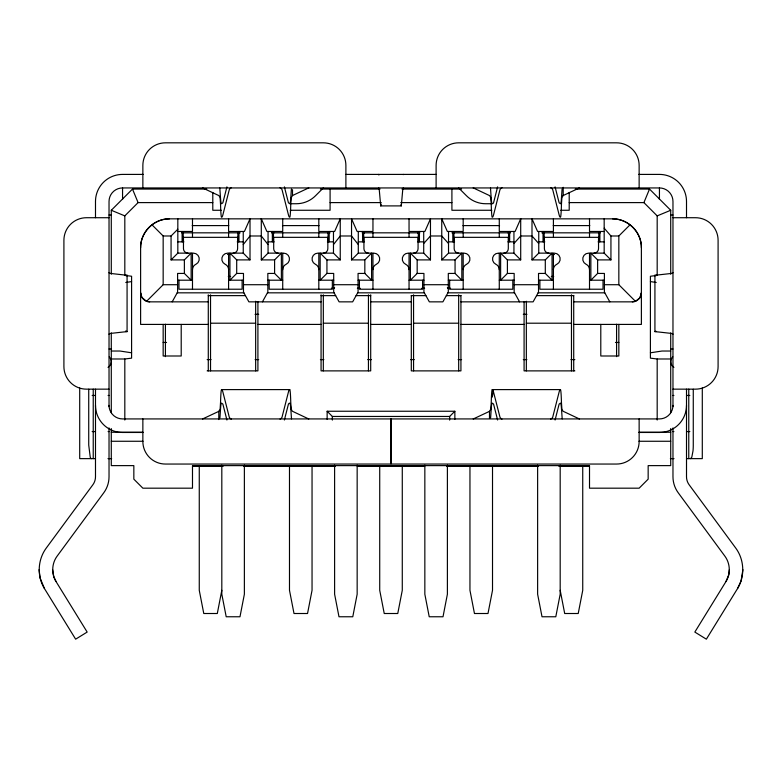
<?xml version="1.0" encoding="UTF-8"?>
<svg xmlns="http://www.w3.org/2000/svg" width="782" height="782" viewBox="0 0 782 782"><rect width="100%" height="100%" fill="white"/><g stroke="black" fill="none" stroke-linecap="round" stroke-linejoin="round"><path stroke-width="1.17" d="M261.296 218.843L261.296 259.898L274.599 259.898L281.373 253.133L281.373 280.2L274.599 273.436L274.599 259.898M441.752 218.843L441.752 259.898L455.065 259.898L461.83 253.133L461.83 280.2L455.065 273.436L448.301 273.436L448.301 292.087L442.886 301.852L429.347 301.852L423.932 292.087L423.932 273.436L417.168 273.436L410.403 280.2L410.403 253.133L417.168 259.898L417.168 273.436M218.784 419.572L218.823 411.342L220.113 409.103L220.563 402.075A22.59 1.144 -90 0 1 221.589 389.612L289.721 389.602A22.59 1.144 90 0 1 290.748 402.075L291.197 409.103L292.321 411.215L308.616 418.908A14.408 3.548 90 0 0 308.822 418.927M280.034 187.739A9.022 4.037 0 0 1 282.077 189.87L288.441 214.884A22.883 2.884 90 0 0 289.721 217.269A22.59 1.144 -90 0 0 290.748 204.796L291.197 197.768L292.488 195.529L292.517 189.655M489.483 418.399L489.512 411.342L490.803 409.103L491.252 402.075A22.59 1.144 -90 0 1 492.279 389.612L560.411 389.602A22.59 1.144 -90 0 1 561.437 402.075L561.887 409.103L563.011 411.215L579.306 418.908A14.399 3.548 -90 0 0 579.511 418.927M550.723 187.739A9.022 4.037 0 0 1 552.766 189.87L559.13 214.884A22.883 2.884 90 0 0 560.411 217.269A22.59 1.144 -90 0 0 561.437 204.796L561.887 197.768L563.177 195.529L563.216 187.299M208.286 324.413L140.613 324.413L140.613 247.718C140.349 232.371 154.103 218.54 169.479 218.843L612.521 218.843C627.897 218.579 641.69 232.313 641.387 247.718L641.387 324.413L573.714 324.413M672.97 427.95L672.97 476.746A27.067 27.067 0 0 0 678.238 492.797L724.973 556.276C730.271 563.548 730.769 573.802 726.009 581.485L694.836 632.071L706.361 639.177L737.534 588.582C745.08 576.334 744.347 559.863 735.872 548.25L689.138 484.772A13.538 13.538 0 0 1 686.508 476.746L686.508 389.153M742.9 569.648L741.072 580.958L737.534 588.582M109.03 427.95L109.03 476.746A27.067 27.067 0 0 1 103.762 492.797L57.027 556.276C51.729 563.529 51.27 573.822 55.991 581.485L87.164 632.071L75.639 639.177L44.466 588.582C36.862 576.295 37.644 559.892 46.128 548.25L92.862 484.772A13.538 13.538 0 0 0 95.492 476.746L95.492 389.153M729.362 569.648L728.736 574.907L726.009 581.485M492.279 397.129L493.227 390.863L492.279 389.602M378.605 187.944A13.646 1.349 -90 0 1 379.241 189.557L380.707 205.901L401.293 205.901L402.759 189.557A13.656 1.349 90 0 1 403.395 187.944M221.814 590.293L217.308 613.508L203.77 613.508L199.263 590.293L199.263 465.701M226.917 186.859L222.87 202.782L221.589 203.731A9.091 1.144 90 0 1 220.563 198.745L219.801 187.973M284.384 420.012L288.441 404.089A9.863 2.991 -90 0 1 289.721 403.141A9.091 1.144 90 0 1 290.748 408.126L291.51 418.898M497.616 186.859L493.559 202.782A9.863 2.991 -90 0 1 492.279 203.731A9.091 1.144 90 0 1 491.252 198.745L490.49 187.973M555.083 420.012L559.13 404.089L560.411 403.141A9.091 1.144 90 0 1 561.437 408.126L562.199 418.898M569.208 202.606L643.909 202.606L649.51 189.068L670.712 210.27L670.712 274.199M340.219 218.843L334.647 231.472L318.812 231.472L318.812 218.843M520.685 218.843L515.113 231.472L499.278 231.472L499.278 218.843M172.187 301.852L177.602 292.087L177.602 273.436L184.376 273.436L191.14 280.2L191.14 253.133L184.376 259.898L171.062 259.898L171.062 235.988L177.827 229.224M262.42 301.852L267.835 292.087L267.835 273.436L274.599 273.436M243.251 244.551L250.015 235.988L250.015 218.843L244.414 231.472L228.588 231.472L228.588 218.843M333.474 244.551L340.248 235.988L351.529 235.988L358.293 244.551M423.707 243.505L430.471 235.988L441.752 235.988L448.526 243.505M513.94 243.505L520.704 235.988L531.985 235.988L538.749 243.505M111.288 274.199L111.288 210.27L132.49 189.068L206.712 189.068M111.288 358.987L124.817 358.987L131.591 358.146L131.591 276.251L124.817 275.401L124.817 215.881L138.091 202.606L212.792 202.606M171.062 259.898L177.827 253.133L193.398 253.133A5.865 5.865 0 0 1 195.871 264.316A5.865 5.865 0 0 0 192.489 269.624M208.286 301.852L149.636 301.852C144.797 301.93 140.594 297.649 140.613 292.83L141.865 297.424L146.566 301.314L163.164 284.716L177.602 284.716M236.702 273.436L229.937 280.2L229.937 253.133L236.702 259.898L236.702 273.436L243.476 273.436L243.476 292.087L248.891 301.852L321.07 301.852M323.328 187.944L315.469 195.803A27.067 27.067 0 0 1 296.319 203.731L290.259 203.731M261.296 259.898L268.06 253.133L283.622 253.133A5.865 5.865 0 0 1 286.104 264.316A5.865 5.865 0 0 0 282.722 269.624M364.832 273.436L364.832 259.898L371.597 253.133L371.597 280.2L364.832 273.436L358.068 273.436L358.068 292.087L352.653 301.852L339.114 301.852L333.699 292.087L333.699 273.436L326.935 273.436L320.17 280.2L320.17 253.133L326.935 259.898L340.248 259.898L340.248 218.843M364.832 259.898L351.529 259.898L358.293 253.133L358.293 231.472M441.752 259.898L448.526 253.133L448.526 231.472M507.401 273.436L500.627 280.2L500.627 253.133L507.401 259.898L507.401 273.436L514.165 273.436L514.165 292.087L519.58 301.852M553.412 218.843L553.412 231.472L537.586 231.472L532.004 218.843L531.985 259.898L538.749 253.133L554.321 253.133A5.865 5.865 0 0 1 556.804 264.316A5.865 5.865 0 0 0 553.412 269.624M545.298 259.898L552.063 253.133L552.063 280.2L545.298 273.436L545.298 259.898L531.985 259.898M573.714 301.852L632.364 301.852C637.203 301.93 641.396 297.649 641.387 292.83L639.872 297.844L635.434 301.314L618.836 284.716L618.836 235.988L630.048 224.776M449.65 420.09L449.65 416.454L454.86 411.244L327.14 411.244L327.14 419.406M609.813 301.852L604.398 292.087L604.398 273.436L597.624 273.436L590.86 280.2L590.86 253.133L597.624 259.898L610.938 259.898L610.938 235.988L604.173 228.178M690.565 458.633L691.806 457.138L693.008 450.921A13.304 2.61 90 0 0 693.272 445.095L693.272 389.221M670.712 358.987L657.183 358.987L650.409 358.146L650.409 276.251L657.183 275.401L657.183 215.881L670.712 210.27M292.488 195.529L308.616 187.963A14.389 3.548 -89.8 0 1 308.822 187.944M563.177 195.529L579.306 187.963A14.389 3.548 89.8 0 1 579.511 187.944M218.823 411.342L202.694 418.908A14.389 3.548 89.8 0 1 202.489 418.927M489.512 411.342L473.384 418.908A14.389 3.548 -89.8 0 1 473.178 418.927M635.434 301.314L632.364 301.852M125.785 282.478L131.591 281.588M650.409 352.799L662.012 351.03L670.712 351.03M143.302 174.406L122.559 174.406A27.067 27.067 0 0 0 95.492 201.473L95.492 217.719M345.849 174.406L436.151 174.406M638.698 174.406L659.441 174.406A27.067 27.067 0 0 1 686.508 201.473L686.508 217.719M109.03 406.601L109.03 201.473A13.538 13.538 0 0 1 122.559 187.944L659.441 187.944A13.538 13.538 0 0 1 672.97 201.473L672.97 406.601M320.425 189.068L380.032 189.068M401.968 189.068L461.576 189.068M575.288 189.068L649.51 189.068M330.092 202.606L381.254 202.606M400.746 202.606L451.908 202.606M491.741 203.731L485.681 203.731A27.067 27.067 0 0 1 466.531 195.803L458.672 187.944M221.257 210.27L212.792 210.27L212.792 192.45M290.19 210.27L330.092 210.27L330.092 189.068M491.81 210.27L451.908 210.27L451.908 189.068M560.743 210.27L569.208 210.27L569.208 192.45M109.03 215.011L111.288 215.011M670.712 215.011L672.97 215.011M109.03 217.719L86.47 217.719A22.561 22.561 0 0 0 63.909 240.27L63.909 366.602A22.561 22.561 0 0 0 86.47 389.153L109.03 389.153M672.97 217.719L695.53 217.719A22.561 22.561 0 0 1 718.091 240.27L718.091 366.602A22.561 22.561 0 0 1 695.53 389.153L672.97 389.153M192.196 225.597L228.794 225.597M282.458 225.597L319.046 225.597M462.954 225.597L499.542 225.597M553.206 225.597L589.804 225.597M177.827 231.472L192.489 231.472L192.489 218.843M604.173 231.472L589.511 231.472L589.511 218.843M181.668 232.831L240.182 232.831M271.442 232.831L330.092 232.831M362.125 232.831L419.875 232.831M451.908 232.831L510.558 232.831M541.818 232.831L600.332 232.831M151.952 224.776L163.164 235.988L171.062 235.988M610.938 235.988L618.836 235.988M177.827 241.853L183.878 241.853M237.2 241.853L243.251 241.853M268.06 241.853L274.111 241.853M327.423 241.853L333.474 241.853M358.293 241.853L364.344 241.853M417.656 241.853L423.707 241.853M448.526 241.853L454.577 241.853M507.889 241.853L513.94 241.853M538.749 241.853L544.8 241.853M598.122 241.853L604.173 241.853M268.06 244.551L261.296 235.988L250.015 235.988L250.015 259.898L243.251 253.133L227.679 253.133A5.865 5.865 0 0 0 225.196 264.316A5.865 5.865 0 0 1 228.588 269.624M340.248 259.898L333.474 253.133L317.912 253.133A5.865 5.865 0 0 0 315.429 264.316A5.865 5.865 0 0 1 318.812 269.624M358.293 253.133L373.855 253.133A5.865 5.865 0 0 1 376.338 264.316A5.865 5.865 0 0 0 372.955 269.624M417.168 259.898L430.471 259.898L423.707 253.133L408.145 253.133A5.865 5.865 0 0 0 405.663 264.316A5.865 5.865 0 0 1 409.045 269.624M448.526 253.133L464.088 253.133A5.865 5.865 0 0 1 466.571 264.316A5.865 5.865 0 0 0 463.188 269.624M507.401 259.898L520.704 259.898L513.94 253.133L498.378 253.133A5.865 5.865 0 0 0 495.896 264.316A5.865 5.865 0 0 1 499.278 269.624M610.938 259.898L604.173 253.133L588.602 253.133A5.865 5.865 0 0 0 586.129 264.316A5.865 5.865 0 0 1 589.511 269.624M227.533 254.482L230.074 254.482M551.926 254.482L554.467 254.482M236.702 259.898L250.015 259.898M545.298 273.436L538.524 273.436L538.524 292.087L533.109 301.852L460.93 301.852M228.285 276.457L230.69 276.457M551.31 276.457L553.715 276.457M177.602 280.2L192.489 280.2M228.588 280.2L243.476 280.2M267.835 280.2L282.722 280.2M318.812 280.2L333.699 280.2M358.068 280.2L372.955 280.2M409.045 280.2L423.932 280.2M448.301 280.2L463.188 280.2M499.278 280.2L514.165 280.2M538.524 280.2L553.412 280.2M589.511 280.2L604.398 280.2M243.476 284.716L267.835 284.716M333.699 284.716L358.068 284.716M423.932 284.716L448.301 284.716M514.165 284.716L538.524 284.716M604.398 284.716L618.836 284.716M332.35 287.727L334.608 287.727M358.254 287.727L359.417 287.727M422.583 287.727L423.746 287.727M447.392 287.727L449.65 287.727M331.402 288.323L334.383 288.323M357.384 288.323L360.365 288.323M421.635 288.323L424.616 288.323M447.617 288.323L450.598 288.323M177.191 292.83L243.886 292.83M267.424 292.83L334.119 292.83M357.657 292.83L424.343 292.83M447.881 292.83L514.576 292.83M538.114 292.83L604.809 292.83M208.286 295.625L245.431 295.625M321.07 295.625L335.664 295.625M356.103 295.625L370.697 295.625M411.303 295.625L425.897 295.625M446.336 295.625L460.93 295.625M536.569 295.625L573.714 295.625M370.697 301.852L411.303 301.852M255.049 314.315L258.686 314.315M523.314 314.315L526.951 314.315M210.534 323.201L255.655 323.201M323.328 323.201L368.439 323.201M413.561 323.201L458.672 323.201M526.345 323.201L571.466 323.201M257.913 324.413L321.07 324.413M370.697 324.413L411.303 324.413M460.93 324.413L524.087 324.413M163.164 342.457L166.546 342.457M615.454 342.457L618.836 342.457M109.03 349.007L111.533 349.007M670.555 349.007L672.97 349.007M111.288 351.03L119.988 351.03L131.591 352.799M207.152 359.603L211.072 359.603M255.127 359.603L258.705 359.603M320.415 359.603L323.856 359.603M367.716 359.603L371.499 359.603M410.501 359.603L414.284 359.603M458.144 359.603L461.585 359.603M523.295 359.603L526.873 359.603M570.928 359.603L574.848 359.603M207.152 370.883L257.913 370.883L257.913 301.852M574.848 370.883L524.087 370.883L524.087 301.539M92.168 395.467L95.492 395.467M108.092 395.467L109.03 395.467M672.97 395.467L673.908 395.467M686.508 395.467L689.832 395.467M327.14 411.244L332.35 416.454L449.65 416.454M92.168 431.566L95.492 431.566M108.092 431.566L109.03 431.566M672.97 431.566L673.908 431.566M686.508 431.566L689.832 431.566M111.288 432.241L143.038 432.241M638.962 432.241L670.712 432.241M142.862 432.466L122.559 432.466A27.067 27.067 0 0 1 95.492 405.399M639.138 432.466L659.441 432.466A27.067 27.067 0 0 0 686.508 405.399M111.288 441.263L143.038 441.263M638.962 441.263L670.712 441.263M95.414 458.633L79.705 458.633L79.705 388.009M107.984 458.633L111.64 458.633M670.36 458.633L674.016 458.633M686.586 458.633L702.295 458.633L702.295 388.009M192.489 466.346L223.036 466.346M243.798 466.346L335.419 466.346M357.403 466.346L424.597 466.346M446.581 466.346L538.202 466.346M558.964 466.346L589.511 466.346M149.636 301.852L146.566 301.314M650.409 281.588L656.215 282.478M111.288 210.27L124.817 215.881M643.909 202.606L657.183 215.881M44.466 588.582L40.097 578.025L39.1 569.648M55.991 581.485L53.763 576.666L52.638 569.648M441.781 218.843L447.353 231.472L463.188 231.472L463.188 218.843M261.315 218.843L266.887 231.472L282.722 231.472L282.722 218.843M132.49 189.068L138.091 202.606M493.227 390.863L499.923 417.002A9.022 4.037 0 0 0 501.966 419.132M555.083 186.859L559.13 202.782L560.411 203.731A9.13 1.153 90 0 0 561.29 200.524L561.887 191.717A18.142 2.287 90 0 1 562.092 189.039M497.616 420.012L493.559 404.089L492.279 403.141A9.13 1.153 -90 0 0 491.399 406.347L490.803 415.154A18.142 2.287 90 0 1 490.597 417.832M284.384 186.859L288.441 202.782L289.721 203.731A9.13 1.153 -90 0 0 290.601 200.524L291.197 191.717A18.142 2.287 90 0 1 291.403 189.039M226.917 420.012L222.87 404.089L221.589 403.141A9.13 1.153 90 0 0 220.71 406.347L220.113 415.154A18.142 2.287 90 0 1 219.908 417.832M560.186 590.293L564.692 613.508L578.23 613.508L582.737 590.293L582.737 465.701M688.766 389.133L688.766 458.633M670.712 332.907L670.712 412.71M670.712 428.575L670.712 465.622L648.161 465.622L648.161 479.161L639.138 488.183L589.511 488.183L589.511 465.622L192.489 465.622L192.489 488.183L142.862 488.183L133.839 479.161L133.839 465.622L111.288 465.622L111.288 428.575M659.441 187.944L659.441 199.42M657.183 358.987L657.183 420.032M672.97 272.625A13.724 1.73 0 0 1 671.2 273.475L657.887 274.961A22.57 0.577 0 0 0 654.925 275.244L654.925 331.627A22.57 0.577 0 0 0 657.877 331.91L671.2 333.396A13.734 1.73 0 0 1 672.97 334.246M639.138 187.944L639.138 165.383A22.561 22.561 0 0 0 616.578 142.823L458.672 142.823A22.561 22.561 0 0 0 436.112 165.383L436.112 187.944M639.138 418.927L639.138 441.488A22.561 22.561 0 0 1 616.578 464.049L391.225 464.049L391.225 418.927M618.836 324.413L618.836 355.996L600.791 355.996L600.791 324.413M616.578 324.217L616.578 356.631M604.173 218.843L604.173 253.133M603.039 280.2L603.039 289.223L539.883 289.223L539.883 280.2M599.882 231.472L599.882 241.853M598.777 232.831L598.777 241.853M598.533 232.831L598.533 233.447M597.624 259.898L597.624 273.436M589.511 232.831L589.511 236.79M589.511 253.407L589.511 289.223M573.714 295.459L573.714 370.883M571.466 294.814L571.466 370.883M560.186 465.143L560.186 594.203L555.797 616.763L542.014 616.763L537.625 594.203L537.625 465.143M553.412 232.831L553.412 236.79M553.412 253.407L553.412 289.223M544.389 232.831L544.389 233.447M544.155 232.831L544.155 241.853M543.04 231.472L543.04 241.853M538.749 231.472L538.749 253.133M526.345 301.256L526.345 370.883M520.704 218.843L520.704 259.898M513.94 231.472L513.94 253.133M512.816 280.2L512.816 289.223L449.65 289.223L449.65 280.2M509.649 231.472L509.649 241.853M508.544 232.831L508.544 241.853M508.3 232.831L508.3 233.447M499.278 232.831L499.278 236.79M499.278 253.407L499.278 289.223M492.513 465.701L492.513 590.293L487.997 613.508L474.459 613.508L469.953 590.293L469.953 465.701M463.188 232.831L463.188 236.79M463.188 253.407L463.188 289.223M460.93 295.459L460.93 370.883L411.303 370.883L411.303 295.459M458.672 294.814L458.672 370.883M455.065 259.898L455.065 273.436M454.86 411.244L454.86 419.406M454.166 232.831L454.166 233.447M453.922 232.831L453.922 241.853M452.807 231.472L452.807 241.853M447.392 465.143L447.392 594.203L443.013 616.763L429.22 616.763L424.841 594.203L424.841 465.143M430.471 259.898L430.471 218.843L424.88 231.472L409.045 231.472L409.045 218.843M423.707 231.472L423.707 253.133M422.583 280.2L422.583 289.223L359.417 289.223L359.417 280.2M419.426 231.472L419.426 241.853M418.311 232.831L418.311 241.853M418.067 232.831L418.067 233.447M413.561 294.814L413.561 370.883M409.045 232.831L409.045 236.79M409.045 253.407L409.045 289.223M402.28 465.701L402.28 590.293L397.764 613.508L384.236 613.508L379.72 590.293L379.72 465.701M390.775 418.927L390.775 464.049L165.422 464.049A22.561 22.561 0 0 1 142.862 441.488L142.862 418.927M372.955 218.843L372.955 231.472L357.12 231.472L351.548 218.843L351.529 259.898M372.955 232.831L372.955 236.79M372.955 253.407L372.955 289.223M370.697 294.814L370.697 370.883L321.07 370.883L321.07 294.814M368.439 294.814L368.439 370.883M363.933 232.831L363.933 233.447M363.689 232.831L363.689 241.853M362.574 231.472L362.574 241.853M357.159 465.143L357.159 594.203L352.78 616.763L338.987 616.763L334.608 594.203L334.608 465.143M345.888 187.944L345.888 165.383A22.561 22.561 0 0 0 323.328 142.823L165.422 142.823A22.561 22.561 0 0 0 142.862 165.383L142.862 187.944M333.474 231.472L333.474 253.133M332.35 280.2L332.35 289.223L269.184 289.223L269.184 280.2M332.35 416.454L332.35 420.09M329.193 231.472L329.193 241.853M328.078 232.831L328.078 241.853M327.834 232.831L327.834 233.447M326.935 259.898L326.935 273.436M323.328 294.814L323.328 370.883M318.812 232.831L318.812 236.79M318.812 253.407L318.812 289.223M312.047 465.701L312.047 590.293L307.541 613.508L294.003 613.508L289.487 590.293L289.487 465.701M282.722 232.831L282.722 236.79M282.722 253.407L282.722 289.223M273.7 232.831L273.7 233.447M273.456 232.831L273.456 241.853M272.351 231.472L272.351 241.853M268.06 231.472L268.06 253.133M255.655 301.256L255.655 370.883M244.375 465.143L244.375 594.203L239.986 616.763L226.203 616.763L221.814 594.203L221.814 465.143M243.251 231.472L243.251 253.133M242.117 280.2L242.117 289.223L178.961 289.223L178.961 280.2M238.96 231.472L238.96 241.853M237.845 232.831L237.845 241.853M237.611 232.831L237.611 233.447M228.588 232.831L228.588 236.79M228.588 253.407L228.588 289.223M210.534 294.814L210.534 370.883M208.286 294.814L208.286 370.883M192.489 232.831L192.489 236.79M192.489 253.407L192.489 289.223M184.376 259.898L184.376 273.436M183.467 232.831L183.467 233.447M183.223 232.831L183.223 241.853M182.118 231.472L182.118 241.853M181.209 324.413L181.209 355.996L163.164 355.996L163.164 324.413M177.827 218.843L177.827 253.133M165.422 324.217L165.422 356.631M163.164 235.988L163.164 284.716M109.03 272.625A13.734 1.73 0 0 0 110.8 273.475L124.113 274.961A22.57 0.577 0 0 1 127.075 275.244L127.075 331.627A22.57 0.577 0 0 1 124.113 331.91L110.8 333.396A13.724 1.73 0 0 0 109.03 334.246M124.817 358.987L124.817 420.032M122.559 187.944L122.559 199.42M111.288 332.907L111.288 412.71M93.234 389.133L93.234 458.633M88.728 389.221L88.728 445.095L90.243 457.245A14.037 2.757 -90 0 0 91.435 458.633M672.97 405.399A13.538 13.538 0 0 1 659.441 418.927L122.559 418.927A13.538 13.538 0 0 1 109.03 405.399M654.925 331.627A22.639 1.437 0 0 1 655.932 331.206M655.512 275.567A22.639 1.437 0 0 1 654.925 275.244M403.209 174.66A27.126 1.339 90 0 1 403.395 174.406M378.605 174.406A27.126 1.339 -90 0 1 378.899 175.051M473.178 187.944A14.408 3.548 90 0 1 473.384 187.963L489.679 195.656L490.803 197.768L491.252 204.796A22.59 1.144 90 0 0 492.279 217.259A22.893 2.884 -90 0 0 493.559 214.884L499.923 189.87A9.022 4.037 0 0 1 501.966 187.739M202.489 187.944A14.399 3.548 -90 0 1 202.694 187.973L218.989 195.656L220.113 197.768L220.563 204.796A22.59 1.144 -90 0 0 221.589 217.259A22.893 2.884 90 0 0 222.87 214.884L229.234 189.87A9.022 4.037 0 0 1 231.276 187.739M381.137 204.17A22.61 1.114 -90 0 1 380.707 205.901M401.293 205.901A22.61 1.114 -90 0 1 400.941 204.757M127.075 275.244A22.639 1.437 0 0 1 126.068 275.665M125.472 331.099A22.639 1.437 0 0 1 127.075 331.627M280.034 419.132A9.022 4.037 0 0 0 282.077 417.002L288.441 391.987A22.893 2.884 -90 0 1 289.721 389.602M221.589 389.602A22.883 2.884 90 0 1 222.87 391.987L229.234 417.002A9.022 4.037 0 0 0 231.276 419.132M550.723 419.132A9.022 4.037 0 0 0 552.766 417.002L559.13 391.987A22.893 2.884 90 0 1 560.411 389.602M278.216 253.133A4.516 4.516 0 0 1 273.7 248.617L273.7 237.337L327.834 237.337L327.834 248.617A4.516 4.516 0 0 1 323.328 253.133M368.439 253.133A4.516 4.516 0 0 1 363.933 248.617L363.933 237.337L418.067 237.337L418.067 248.617A4.516 4.516 0 0 1 413.561 253.133M594.017 253.133A4.516 4.516 0 0 0 598.533 248.617L598.533 237.337L544.389 237.337L544.389 248.617A4.516 4.516 0 0 0 548.905 253.133M109.304 356.846A6.764 6.764 0 0 1 108.043 367.413M673.918 367.393A6.764 6.764 0 0 1 672.745 356.807M458.672 253.133A4.516 4.516 0 0 1 454.166 248.617L454.166 237.337L508.3 237.337L508.3 248.617A4.516 4.516 0 0 1 503.784 253.133M140.613 247.718A28.875 28.875 0 0 1 169.479 218.843M612.521 218.843A28.875 28.875 0 0 1 641.387 247.718M233.095 253.133A4.516 4.516 0 0 0 237.611 248.617L237.611 237.337L183.467 237.337L183.467 248.617A4.516 4.516 0 0 0 187.983 253.133"/></g></svg>
